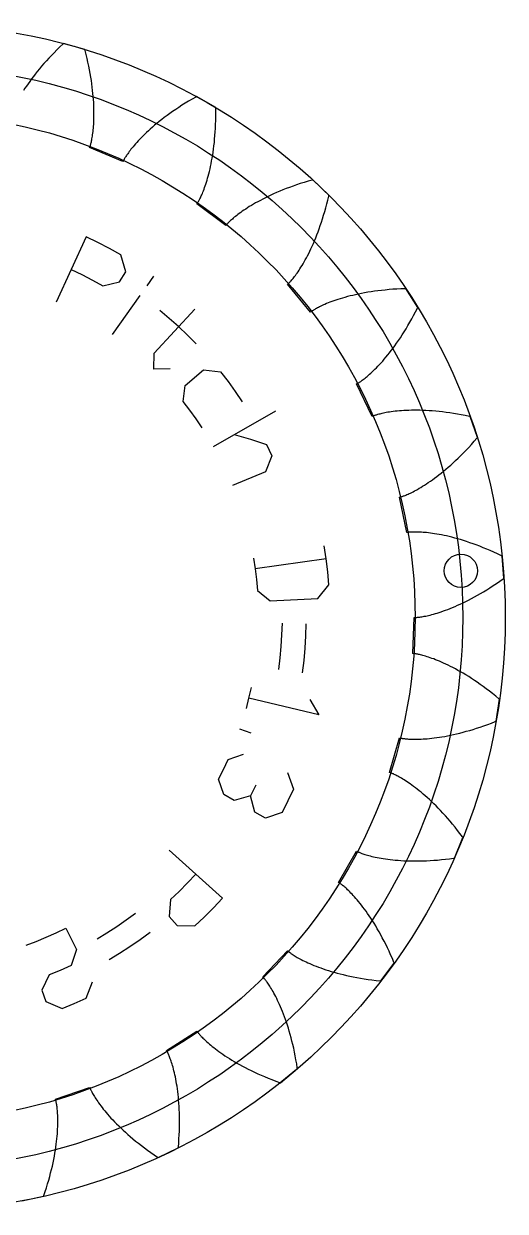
# Model space of a CAD drawing. Extents: x -0.7 to 0.7, y -0.7 to 0.7.
# Drawn here: x 0.132 to 0.7, y -0.7 to 0.7 of the extents above; entities that cross this region are included whole.
import ezdxf

# ---------------------------------------------------------------- set-up
doc = ezdxf.new("R2010")
doc.units = 0
doc.header["$MEASUREMENT"] = 0
for name, color, linetype in [('gear', 7, 'CONTINUOUS'), ('gear_guides', 5, 'CONTINUOUS'), ('gear_texts', 7, 'CONTINUOUS')]:
    doc.layers.add(name, color=color, linetype=linetype)

msp = doc.modelspace()

# ---------------------------------------------------------------- linework, layer by layer
at = {"layer": 'gear'}
msp.add_lwpolyline([(0.1302, -0.6878), (0.1558, -0.6824), (0.1558, -0.6824), (0.1558, -0.6824), (0.1559, -0.6821), (0.1561, -0.6815), (0.1577, -0.6769), (0.1591, -0.6723), (0.1605, -0.6678), (0.1618, -0.6634), (0.163, -0.6591), (0.1641, -0.6549), (0.1651, -0.6508), (0.1661, -0.6467), (0.1669, -0.6428), (0.1677, -0.6389), (0.1685, -0.6352), (0.1691, -0.6315), (0.1697, -0.6279), (0.1702, -0.6244), (0.1707, -0.6211), (0.1711, -0.6178), (0.1714, -0.6146), (0.1717, -0.6116), (0.172, -0.6086), (0.1722, -0.6057), (0.1723, -0.603), (0.1724, -0.6003), (0.1725, -0.5978), (0.1726, -0.5953), (0.1726, -0.593), (0.1725, -0.5908), (0.1725, -0.5887), (0.1724, -0.5867), (0.1723, -0.5848), (0.1722, -0.583), (0.1721, -0.5813), (0.1719, -0.5797), (0.1718, -0.5782), (0.1716, -0.5769), (0.1714, -0.5756), (0.1713, -0.5745), (0.1711, -0.5734), (0.1709, -0.5725), (0.1708, -0.5717), (0.1706, -0.571), (0.1705, -0.5704), (0.1704, -0.5699), (0.1703, -0.5695), (0.1702, -0.5692), (0.1702, -0.569), (0.1698, -0.5677), (0.2101, -0.554), (0.2106, -0.5553), (0.2107, -0.5555), (0.2108, -0.5558), (0.211, -0.5561), (0.2112, -0.5566), (0.2114, -0.5572), (0.2117, -0.5578), (0.2121, -0.5586), (0.2126, -0.5594), (0.2131, -0.5603), (0.2136, -0.5613), (0.2142, -0.5624), (0.2149, -0.5636), (0.2157, -0.5649), (0.2166, -0.5662), (0.2175, -0.5676), (0.2185, -0.5691), (0.2196, -0.5707), (0.2207, -0.5723), (0.222, -0.574), (0.2233, -0.5758), (0.2247, -0.5777), (0.2262, -0.5796), (0.2278, -0.5816), (0.2295, -0.5836), (0.2313, -0.5857), (0.2332, -0.5879), (0.2352, -0.5901), (0.2373, -0.5923), (0.2395, -0.5946), (0.2418, -0.597), (0.2443, -0.5994), (0.2468, -0.6018), (0.2494, -0.6043), (0.2522, -0.6068), (0.255, -0.6094), (0.258, -0.6119), (0.2611, -0.6145), (0.2643, -0.6172), (0.2676, -0.6198), (0.2711, -0.6225), (0.2746, -0.6252), (0.2783, -0.6279), (0.2822, -0.6307), (0.2861, -0.6334), (0.2902, -0.6361), (0.2907, -0.6365), (0.2909, -0.6366), (0.291, -0.6367), (0.291, -0.6367), (0.3146, -0.6253), (0.3146, -0.6253), (0.3146, -0.6253), (0.3146, -0.625), (0.3147, -0.6244), (0.3151, -0.6195), (0.3154, -0.6147), (0.3157, -0.61), (0.3159, -0.6054), (0.316, -0.601), (0.3161, -0.5966), (0.3161, -0.5923), (0.316, -0.5882), (0.3159, -0.5841), (0.3158, -0.5802), (0.3156, -0.5764), (0.3153, -0.5727), (0.315, -0.5691), (0.3147, -0.5656), (0.3144, -0.5622), (0.314, -0.5589), (0.3136, -0.5557), (0.3131, -0.5527), (0.3126, -0.5498), (0.3121, -0.5469), (0.3116, -0.5442), (0.3111, -0.5416), (0.3106, -0.5391), (0.31, -0.5367), (0.3095, -0.5345), (0.3089, -0.5323), (0.3084, -0.5303), (0.3078, -0.5283), (0.3072, -0.5265), (0.3067, -0.5248), (0.3062, -0.5232), (0.3057, -0.5217), (0.3051, -0.5203), (0.3047, -0.519), (0.3042, -0.5179), (0.3038, -0.5168), (0.3034, -0.5158), (0.303, -0.515), (0.3026, -0.5142), (0.3023, -0.5135), (0.3021, -0.513), (0.3018, -0.5125), (0.3016, -0.5122), (0.3015, -0.5119), (0.3014, -0.5117), (0.3007, -0.5105), (0.3366, -0.4876), (0.3374, -0.4888), (0.3375, -0.4889), (0.3377, -0.4892), (0.3379, -0.4895), (0.3382, -0.4899), (0.3386, -0.4904), (0.3391, -0.4909), (0.3396, -0.4916), (0.3403, -0.4923), (0.341, -0.493), (0.3417, -0.4939), (0.3426, -0.4948), (0.3436, -0.4958), (0.3446, -0.4968), (0.3458, -0.4979), (0.347, -0.4991), (0.3483, -0.5003), (0.3497, -0.5016), (0.3513, -0.5029), (0.3529, -0.5042), (0.3546, -0.5057), (0.3564, -0.5071), (0.3584, -0.5086), (0.3604, -0.5101), (0.3625, -0.5117), (0.3648, -0.5133), (0.3671, -0.515), (0.3696, -0.5166), (0.3722, -0.5183), (0.3749, -0.52), (0.3777, -0.5218), (0.3806, -0.5235), (0.3836, -0.5253), (0.3868, -0.527), (0.3901, -0.5288), (0.3934, -0.5306), (0.3969, -0.5324), (0.4006, -0.5342), (0.4043, -0.536), (0.4082, -0.5378), (0.4122, -0.5396), (0.4163, -0.5413), (0.4205, -0.5431), (0.4249, -0.5448), (0.4294, -0.5465), (0.434, -0.5482), (0.4345, -0.5484), (0.4348, -0.5485), (0.4349, -0.5485), (0.4349, -0.5485), (0.4551, -0.5319), (0.4551, -0.5319), (0.4551, -0.5318), (0.455, -0.5315), (0.4549, -0.5309), (0.4542, -0.5261), (0.4533, -0.5214), (0.4525, -0.5167), (0.4516, -0.5123), (0.4506, -0.5079), (0.4496, -0.5036), (0.4486, -0.4995), (0.4476, -0.4955), (0.4465, -0.4916), (0.4454, -0.4878), (0.4443, -0.4841), (0.4432, -0.4806), (0.4421, -0.4771), (0.4409, -0.4738), (0.4398, -0.4706), (0.4386, -0.4675), (0.4374, -0.4646), (0.4363, -0.4617), (0.4351, -0.459), (0.434, -0.4563), (0.4328, -0.4538), (0.4317, -0.4514), (0.4306, -0.4491), (0.4295, -0.447), (0.4284, -0.4449), (0.4273, -0.4429), (0.4263, -0.4411), (0.4253, -0.4393), (0.4243, -0.4377), (0.4234, -0.4362), (0.4225, -0.4347), (0.4216, -0.4334), (0.4208, -0.4322), (0.42, -0.431), (0.4193, -0.43), (0.4186, -0.4291), (0.418, -0.4282), (0.4174, -0.4275), (0.4169, -0.4268), (0.4164, -0.4263), (0.416, -0.4258), (0.4157, -0.4254), (0.4154, -0.4251), (0.4152, -0.4249), (0.4151, -0.4247), (0.4141, -0.4237), (0.4435, -0.3929), (0.4445, -0.3938), (0.4447, -0.3939), (0.4449, -0.3941), (0.4452, -0.3944), (0.4456, -0.3947), (0.4461, -0.3951), (0.4467, -0.3955), (0.4474, -0.396), (0.4482, -0.3965), (0.449, -0.3971), (0.45, -0.3978), (0.4511, -0.3984), (0.4522, -0.3992), (0.4535, -0.3999), (0.4549, -0.4007), (0.4564, -0.4015), (0.4579, -0.4024), (0.4596, -0.4033), (0.4614, -0.4042), (0.4633, -0.4051), (0.4653, -0.4061), (0.4674, -0.4071), (0.4697, -0.4081), (0.472, -0.4091), (0.4745, -0.4101), (0.477, -0.4111), (0.4797, -0.4121), (0.4825, -0.4132), (0.4854, -0.4142), (0.4884, -0.4152), (0.4916, -0.4162), (0.4948, -0.4172), (0.4982, -0.4182), (0.5017, -0.4192), (0.5053, -0.4201), (0.509, -0.421), (0.5128, -0.4219), (0.5168, -0.4228), (0.5208, -0.4237), (0.525, -0.4245), (0.5293, -0.4252), (0.5337, -0.426), (0.5383, -0.4266), (0.5429, -0.4273), (0.5477, -0.4279), (0.5525, -0.4284), (0.5532, -0.4285), (0.5535, -0.4285), (0.5535, -0.4285), (0.5535, -0.4285), (0.5691, -0.4075), (0.5692, -0.4075), (0.5691, -0.4075), (0.569, -0.4072), (0.5688, -0.4066), (0.5669, -0.4021), (0.5649, -0.3977), (0.563, -0.3934), (0.561, -0.3893), (0.5591, -0.3853), (0.5571, -0.3814), (0.5551, -0.3776), (0.5532, -0.374), (0.5512, -0.3704), (0.5492, -0.367), (0.5473, -0.3637), (0.5453, -0.3605), (0.5434, -0.3575), (0.5415, -0.3545), (0.5396, -0.3517), (0.5377, -0.349), (0.5359, -0.3464), (0.5341, -0.3439), (0.5323, -0.3415), (0.5306, -0.3392), (0.5288, -0.3371), (0.5272, -0.335), (0.5255, -0.333), (0.5239, -0.3312), (0.5224, -0.3294), (0.5209, -0.3278), (0.5195, -0.3262), (0.5181, -0.3248), (0.5167, -0.3234), (0.5155, -0.3222), (0.5142, -0.321), (0.5131, -0.3199), (0.512, -0.3189), (0.511, -0.318), (0.51, -0.3172), (0.5091, -0.3164), (0.5083, -0.3158), (0.5076, -0.3152), (0.5069, -0.3147), (0.5064, -0.3142), (0.5058, -0.3139), (0.5054, -0.3136), (0.5051, -0.3133), (0.5048, -0.3132), (0.5047, -0.3131), (0.5035, -0.3123), (0.5246, -0.2753), (0.5259, -0.276), (0.526, -0.2761), (0.5263, -0.2762), (0.5267, -0.2764), (0.5272, -0.2766), (0.5277, -0.2768), (0.5284, -0.2771), (0.5292, -0.2774), (0.53, -0.2778), (0.531, -0.2781), (0.5321, -0.2785), (0.5333, -0.2789), (0.5346, -0.2793), (0.536, -0.2798), (0.5376, -0.2802), (0.5392, -0.2807), (0.5409, -0.2811), (0.5428, -0.2816), (0.5447, -0.282), (0.5468, -0.2825), (0.549, -0.2829), (0.5513, -0.2834), (0.5537, -0.2838), (0.5562, -0.2842), (0.5588, -0.2846), (0.5615, -0.285), (0.5644, -0.2854), (0.5674, -0.2857), (0.5704, -0.286), (0.5736, -0.2862), (0.5769, -0.2865), (0.5803, -0.2867), (0.5838, -0.2868), (0.5874, -0.2869), (0.5911, -0.287), (0.595, -0.287), (0.5989, -0.287), (0.6029, -0.2869), (0.6071, -0.2867), (0.6114, -0.2865), (0.6157, -0.2862), (0.6202, -0.2859), (0.6247, -0.2854), (0.6294, -0.2849), (0.6342, -0.2844), (0.639, -0.2837), (0.6396, -0.2837), (0.6399, -0.2836), (0.64, -0.2836), (0.64, -0.2836), (0.6501, -0.2595), (0.6501, -0.2595), (0.6501, -0.2594), (0.6499, -0.2592), (0.6496, -0.2587), (0.6466, -0.2548), (0.6437, -0.251), (0.6408, -0.2473), (0.6379, -0.2437), (0.635, -0.2403), (0.6322, -0.237), (0.6294, -0.2338), (0.6266, -0.2307), (0.6238, -0.2277), (0.6211, -0.2249), (0.6184, -0.2222), (0.6158, -0.2195), (0.6132, -0.217), (0.6106, -0.2146), (0.6081, -0.2123), (0.6056, -0.2101), (0.6032, -0.2081), (0.6009, -0.2061), (0.5986, -0.2042), (0.5963, -0.2024), (0.5941, -0.2007), (0.592, -0.1991), (0.59, -0.1976), (0.588, -0.1962), (0.5861, -0.1948), (0.5842, -0.1936), (0.5824, -0.1924), (0.5807, -0.1914), (0.5791, -0.1904), (0.5776, -0.1894), (0.5761, -0.1886), (0.5747, -0.1878), (0.5734, -0.1871), (0.5722, -0.1865), (0.5711, -0.1859), (0.5701, -0.1854), (0.5691, -0.1849), (0.5683, -0.1845), (0.5675, -0.1842), (0.5668, -0.1839), (0.5663, -0.1837), (0.5658, -0.1835), (0.5654, -0.1833), (0.5651, -0.1832), (0.5649, -0.1832), (0.5636, -0.1827), (0.5753, -0.1418), (0.5766, -0.1421), (0.5768, -0.1422), (0.5771, -0.1422), (0.5775, -0.1423), (0.578, -0.1424), (0.5786, -0.1425), (0.5794, -0.1426), (0.5802, -0.1427), (0.5811, -0.1428), (0.5822, -0.143), (0.5833, -0.1431), (0.5846, -0.1432), (0.5859, -0.1433), (0.5874, -0.1433), (0.589, -0.1434), (0.5907, -0.1435), (0.5925, -0.1435), (0.5944, -0.1435), (0.5964, -0.1435), (0.5985, -0.1434), (0.6007, -0.1433), (0.6031, -0.1432), (0.6055, -0.1431), (0.608, -0.1429), (0.6107, -0.1426), (0.6134, -0.1423), (0.6163, -0.142), (0.6192, -0.1416), (0.6223, -0.1412), (0.6254, -0.1407), (0.6287, -0.1401), (0.632, -0.1395), (0.6355, -0.1388), (0.639, -0.138), (0.6426, -0.1372), (0.6464, -0.1363), (0.6502, -0.1353), (0.6541, -0.1342), (0.6581, -0.1331), (0.6621, -0.1319), (0.6663, -0.1305), (0.6706, -0.1291), (0.6749, -0.1276), (0.6793, -0.126), (0.6838, -0.1244), (0.6883, -0.1226), (0.6889, -0.1223), (0.6892, -0.1222), (0.6893, -0.1222), (0.6893, -0.1222), (0.6933, -0.0963), (0.6933, -0.0963), (0.6933, -0.0963), (0.6931, -0.0961), (0.6926, -0.0957), (0.6888, -0.0926), (0.6851, -0.0896), (0.6814, -0.0867), (0.6777, -0.084), (0.6741, -0.0813), (0.6705, -0.0788), (0.667, -0.0764), (0.6636, -0.0741), (0.6602, -0.0718), (0.6569, -0.0697), (0.6536, -0.0677), (0.6504, -0.0658), (0.6473, -0.064), (0.6442, -0.0623), (0.6412, -0.0606), (0.6383, -0.0591), (0.6355, -0.0577), (0.6327, -0.0563), (0.63, -0.055), (0.6274, -0.0538), (0.6249, -0.0527), (0.6225, -0.0516), (0.6201, -0.0507), (0.6178, -0.0498), (0.6157, -0.0489), (0.6136, -0.0482), (0.6116, -0.0475), (0.6097, -0.0468), (0.6079, -0.0462), (0.6061, -0.0457), (0.6045, -0.0452), (0.603, -0.0448), (0.6016, -0.0444), (0.6002, -0.0441), (0.599, -0.0438), (0.5979, -0.0436), (0.5968, -0.0434), (0.5959, -0.0432), (0.5951, -0.043), (0.5944, -0.0429), (0.5938, -0.0428), (0.5933, -0.0428), (0.5929, -0.0427), (0.5926, -0.0427), (0.5924, -0.0427), (0.591, -0.0426), (0.5925, 0), (0.5939, 0), (0.5941, 0), (0.5944, 0), (0.5948, 0), (0.5953, 0.0001), (0.5959, 0.0001), (0.5966, 0.0002), (0.5975, 0.0003), (0.5984, 0.0004), (0.5995, 0.0005), (0.6006, 0.0007), (0.6018, 0.0009), (0.6032, 0.0011), (0.6046, 0.0014), (0.6062, 0.0017), (0.6079, 0.0021), (0.6096, 0.0025), (0.6115, 0.0029), (0.6134, 0.0034), (0.6155, 0.004), (0.6176, 0.0046), (0.6198, 0.0053), (0.6222, 0.006), (0.6246, 0.0068), (0.6271, 0.0077), (0.6297, 0.0086), (0.6324, 0.0096), (0.6351, 0.0107), (0.638, 0.0119), (0.6409, 0.0131), (0.6439, 0.0144), (0.647, 0.0158), (0.6502, 0.0173), (0.6535, 0.0189), (0.6568, 0.0206), (0.6602, 0.0224), (0.6637, 0.0242), (0.6672, 0.0262), (0.6708, 0.0283), (0.6745, 0.0304), (0.6782, 0.0327), (0.682, 0.0351), (0.6858, 0.0376), (0.6897, 0.0402), (0.6937, 0.0429), (0.6977, 0.0457), (0.6982, 0.0461), (0.6984, 0.0463), (0.6985, 0.0463), (0.6985, 0.0463), (0.6962, 0.0724), (0.6962, 0.0724), (0.6962, 0.0724), (0.6959, 0.0725), (0.6954, 0.0728), (0.691, 0.0749), (0.6866, 0.0769), (0.6823, 0.0788), (0.6781, 0.0806), (0.674, 0.0823), (0.6699, 0.084), (0.6659, 0.0855), (0.662, 0.0869), (0.6582, 0.0882), (0.6545, 0.0895), (0.6508, 0.0907), (0.6473, 0.0918), (0.6438, 0.0928), (0.6404, 0.0937), (0.6371, 0.0946), (0.6339, 0.0954), (0.6308, 0.0961), (0.6278, 0.0968), (0.6249, 0.0974), (0.6221, 0.0979), (0.6194, 0.0984), (0.6167, 0.0988), (0.6142, 0.0992), (0.6118, 0.0995), (0.6095, 0.0998), (0.6073, 0.1001), (0.6052, 0.1003), (0.6032, 0.1004), (0.6013, 0.1006), (0.5995, 0.1007), (0.5978, 0.1007), (0.5962, 0.1008), (0.5947, 0.1008), (0.5933, 0.1008), (0.5921, 0.1008), (0.5909, 0.1008), (0.5899, 0.1007), (0.5889, 0.1007), (0.5881, 0.1006), (0.5874, 0.1006), (0.5868, 0.1005), (0.5862, 0.1005), (0.5858, 0.1004), (0.5855, 0.1004), (0.5854, 0.1003), (0.584, 0.1001), (0.5753, 0.1418), (0.5766, 0.1421), (0.5768, 0.1422), (0.5771, 0.1423), (0.5775, 0.1424), (0.578, 0.1425), (0.5786, 0.1427), (0.5793, 0.143), (0.5801, 0.1433), (0.5809, 0.1436), (0.5819, 0.144), (0.583, 0.1444), (0.5841, 0.1449), (0.5854, 0.1454), (0.5867, 0.1461), (0.5882, 0.1467), (0.5897, 0.1475), (0.5913, 0.1483), (0.593, 0.1492), (0.5948, 0.1501), (0.5966, 0.1511), (0.5985, 0.1523), (0.6006, 0.1534), (0.6026, 0.1547), (0.6048, 0.1561), (0.607, 0.1575), (0.6093, 0.159), (0.6117, 0.1607), (0.6141, 0.1624), (0.6166, 0.1642), (0.6192, 0.1661), (0.6218, 0.1681), (0.6244, 0.1702), (0.6272, 0.1724), (0.6299, 0.1748), (0.6328, 0.1772), (0.6357, 0.1797), (0.6386, 0.1824), (0.6415, 0.1851), (0.6445, 0.188), (0.6476, 0.191), (0.6507, 0.1941), (0.6538, 0.1973), (0.6569, 0.2006), (0.6601, 0.2041), (0.6633, 0.2077), (0.6665, 0.2114), (0.6669, 0.2118), (0.6671, 0.2121), (0.6671, 0.2121), (0.6671, 0.2121), (0.6587, 0.2369), (0.6587, 0.2369), (0.6587, 0.2369), (0.6583, 0.237), (0.6577, 0.2371), (0.6529, 0.2381), (0.6482, 0.239), (0.6436, 0.2398), (0.6391, 0.2406), (0.6347, 0.2412), (0.6303, 0.2418), (0.6261, 0.2424), (0.622, 0.2428), (0.618, 0.2432), (0.614, 0.2435), (0.6102, 0.2438), (0.6065, 0.244), (0.6029, 0.2442), (0.5994, 0.2443), (0.596, 0.2443), (0.5927, 0.2443), (0.5895, 0.2443), (0.5864, 0.2442), (0.5834, 0.2441), (0.5806, 0.2439), (0.5778, 0.2438), (0.5752, 0.2436), (0.5726, 0.2433), (0.5702, 0.2431), (0.5679, 0.2428), (0.5657, 0.2425), (0.5636, 0.2422), (0.5616, 0.2419), (0.5597, 0.2415), (0.558, 0.2412), (0.5563, 0.2409), (0.5547, 0.2405), (0.5533, 0.2402), (0.552, 0.2399), (0.5508, 0.2396), (0.5496, 0.2393), (0.5486, 0.239), (0.5477, 0.2387), (0.5469, 0.2384), (0.5462, 0.2382), (0.5457, 0.238), (0.5452, 0.2378), (0.5448, 0.2377), (0.5445, 0.2376), (0.5443, 0.2375), (0.5431, 0.237), (0.5246, 0.2753), (0.5259, 0.276), (0.526, 0.2761), (0.5263, 0.2762), (0.5266, 0.2764), (0.5271, 0.2767), (0.5276, 0.277), (0.5282, 0.2774), (0.5289, 0.2779), (0.5297, 0.2784), (0.5305, 0.279), (0.5315, 0.2797), (0.5325, 0.2805), (0.5336, 0.2813), (0.5347, 0.2822), (0.536, 0.2832), (0.5373, 0.2843), (0.5386, 0.2855), (0.5401, 0.2867), (0.5416, 0.2881), (0.5431, 0.2895), (0.5447, 0.2911), (0.5464, 0.2927), (0.5481, 0.2944), (0.5499, 0.2963), (0.5517, 0.2982), (0.5536, 0.3002), (0.5555, 0.3024), (0.5574, 0.3046), (0.5594, 0.307), (0.5614, 0.3095), (0.5635, 0.312), (0.5656, 0.3147), (0.5677, 0.3175), (0.5698, 0.3204), (0.572, 0.3235), (0.5742, 0.3266), (0.5764, 0.3299), (0.5786, 0.3333), (0.5808, 0.3368), (0.5831, 0.3404), (0.5853, 0.3441), (0.5875, 0.348), (0.5898, 0.352), (0.592, 0.3561), (0.5943, 0.3604), (0.5965, 0.3647), (0.5968, 0.3653), (0.5969, 0.3656), (0.5969, 0.3656), (0.5969, 0.3656), (0.5829, 0.3877), (0.5829, 0.3877), (0.5828, 0.3877), (0.5825, 0.3876), (0.5819, 0.3876), (0.577, 0.3874), (0.5722, 0.3872), (0.5675, 0.3869), (0.563, 0.3865), (0.5585, 0.3861), (0.5542, 0.3857), (0.5499, 0.3852), (0.5458, 0.3846), (0.5418, 0.384), (0.5379, 0.3834), (0.5341, 0.3827), (0.5305, 0.3821), (0.5269, 0.3813), (0.5235, 0.3806), (0.5202, 0.3798), (0.517, 0.3791), (0.5139, 0.3783), (0.5109, 0.3774), (0.5081, 0.3766), (0.5053, 0.3758), (0.5027, 0.375), (0.5002, 0.3741), (0.4978, 0.3733), (0.4955, 0.3725), (0.4933, 0.3716), (0.4912, 0.3708), (0.4892, 0.37), (0.4874, 0.3692), (0.4856, 0.3685), (0.484, 0.3677), (0.4825, 0.367), (0.4811, 0.3663), (0.4797, 0.3656), (0.4785, 0.365), (0.4774, 0.3644), (0.4764, 0.3638), (0.4755, 0.3633), (0.4747, 0.3628), (0.474, 0.3624), (0.4734, 0.362), (0.4728, 0.3617), (0.4724, 0.3614), (0.4721, 0.3612), (0.4718, 0.361), (0.4717, 0.3609), (0.4706, 0.36), (0.4435, 0.3929), (0.4445, 0.3938), (0.4447, 0.394), (0.4449, 0.3942), (0.4452, 0.3944), (0.4455, 0.3948), (0.446, 0.3953), (0.4465, 0.3958), (0.447, 0.3964), (0.4477, 0.3971), (0.4484, 0.3979), (0.4491, 0.3988), (0.4499, 0.3998), (0.4508, 0.4008), (0.4517, 0.402), (0.4526, 0.4033), (0.4536, 0.4046), (0.4547, 0.4061), (0.4557, 0.4077), (0.4569, 0.4093), (0.458, 0.4111), (0.4592, 0.413), (0.4605, 0.415), (0.4617, 0.4171), (0.463, 0.4193), (0.4643, 0.4216), (0.4656, 0.424), (0.467, 0.4265), (0.4683, 0.4292), (0.4697, 0.4319), (0.471, 0.4348), (0.4724, 0.4378), (0.4738, 0.4409), (0.4752, 0.4441), (0.4766, 0.4475), (0.478, 0.451), (0.4793, 0.4545), (0.4807, 0.4582), (0.482, 0.462), (0.4833, 0.466), (0.4847, 0.47), (0.4859, 0.4742), (0.4872, 0.4785), (0.4884, 0.4829), (0.4896, 0.4875), (0.4908, 0.4921), (0.4919, 0.4969), (0.492, 0.4975), (0.4921, 0.4978), (0.4921, 0.4978), (0.4921, 0.4978), (0.4732, 0.5159), (0.4731, 0.5159), (0.4731, 0.5159), (0.4728, 0.5158), (0.4722, 0.5156), (0.4675, 0.5143), (0.4629, 0.5129), (0.4584, 0.5115), (0.4541, 0.51), (0.4499, 0.5086), (0.4458, 0.5071), (0.4418, 0.5056), (0.4379, 0.5041), (0.4342, 0.5025), (0.4305, 0.501), (0.427, 0.4994), (0.4236, 0.4979), (0.4204, 0.4964), (0.4172, 0.4948), (0.4142, 0.4933), (0.4113, 0.4918), (0.4084, 0.4902), (0.4057, 0.4887), (0.4032, 0.4873), (0.4007, 0.4858), (0.3983, 0.4844), (0.3961, 0.4829), (0.394, 0.4816), (0.3919, 0.4802), (0.39, 0.4789), (0.3882, 0.4776), (0.3865, 0.4764), (0.3849, 0.4751), (0.3834, 0.474), (0.3819, 0.4729), (0.3806, 0.4718), (0.3794, 0.4708), (0.3783, 0.4698), (0.3773, 0.4689), (0.3763, 0.4681), (0.3755, 0.4673), (0.3747, 0.4666), (0.3741, 0.4659), (0.3735, 0.4653), (0.373, 0.4648), (0.3725, 0.4643), (0.3722, 0.464), (0.3719, 0.4636), (0.3717, 0.4634), (0.3716, 0.4633), (0.3707, 0.4622), (0.3366, 0.4876), (0.3374, 0.4888), (0.3375, 0.4889), (0.3376, 0.4892), (0.3378, 0.4895), (0.3381, 0.49), (0.3384, 0.4905), (0.3388, 0.4911), (0.3392, 0.4919), (0.3396, 0.4927), (0.3401, 0.4936), (0.3406, 0.4947), (0.3412, 0.4958), (0.3417, 0.4971), (0.3423, 0.4984), (0.343, 0.4999), (0.3436, 0.5014), (0.3443, 0.5031), (0.3449, 0.5049), (0.3456, 0.5068), (0.3463, 0.5088), (0.3471, 0.5109), (0.3478, 0.5131), (0.3485, 0.5154), (0.3492, 0.5179), (0.3499, 0.5204), (0.3506, 0.5231), (0.3513, 0.5259), (0.352, 0.5288), (0.3527, 0.5318), (0.3533, 0.5349), (0.3539, 0.5382), (0.3545, 0.5415), (0.3551, 0.545), (0.3556, 0.5485), (0.3561, 0.5522), (0.3566, 0.556), (0.3571, 0.5599), (0.3574, 0.564), (0.3578, 0.5681), (0.3581, 0.5724), (0.3583, 0.5767), (0.3585, 0.5812), (0.3587, 0.5858), (0.3587, 0.5905), (0.3587, 0.5953), (0.3587, 0.6002), (0.3587, 0.6008), (0.3587, 0.6011), (0.3587, 0.6011), (0.3587, 0.6011), (0.3359, 0.6141), (0.3359, 0.6141), (0.3359, 0.6141), (0.3356, 0.6139), (0.3351, 0.6136), (0.3308, 0.6112), (0.3267, 0.6088), (0.3227, 0.6063), (0.3188, 0.6039), (0.3151, 0.6014), (0.3115, 0.599), (0.3079, 0.5966), (0.3046, 0.5942), (0.3013, 0.5918), (0.2981, 0.5895), (0.2951, 0.5871), (0.2922, 0.5848), (0.2894, 0.5825), (0.2867, 0.5803), (0.2841, 0.5781), (0.2816, 0.5759), (0.2793, 0.5737), (0.277, 0.5716), (0.2748, 0.5696), (0.2728, 0.5676), (0.2709, 0.5656), (0.269, 0.5637), (0.2673, 0.5618), (0.2656, 0.56), (0.2641, 0.5583), (0.2626, 0.5566), (0.2612, 0.555), (0.26, 0.5534), (0.2588, 0.552), (0.2577, 0.5505), (0.2567, 0.5492), (0.2557, 0.5479), (0.2549, 0.5467), (0.2541, 0.5456), (0.2534, 0.5445), (0.2527, 0.5436), (0.2522, 0.5427), (0.2517, 0.5419), (0.2513, 0.5412), (0.2509, 0.5405), (0.2506, 0.54), (0.2503, 0.5395), (0.2502, 0.5392), (0.25, 0.5389), (0.2499, 0.5387), (0.2493, 0.5375), (0.2101, 0.554), (0.2106, 0.5553), (0.2107, 0.5555), (0.2108, 0.5558), (0.2109, 0.5562), (0.211, 0.5566), (0.2112, 0.5572), (0.2114, 0.5579), (0.2116, 0.5588), (0.2118, 0.5597), (0.2121, 0.5607), (0.2123, 0.5618), (0.2126, 0.5631), (0.2128, 0.5644), (0.2131, 0.5658), (0.2134, 0.5674), (0.2136, 0.5691), (0.2139, 0.5709), (0.2141, 0.5728), (0.2143, 0.5748), (0.2145, 0.5769), (0.2147, 0.5791), (0.2149, 0.5814), (0.215, 0.5838), (0.2151, 0.5864), (0.2152, 0.589), (0.2152, 0.5918), (0.2152, 0.5947), (0.2152, 0.5977), (0.2151, 0.6007), (0.215, 0.6039), (0.2149, 0.6072), (0.2146, 0.6106), (0.2144, 0.6141), (0.214, 0.6177), (0.2136, 0.6214), (0.2132, 0.6252), (0.2127, 0.6291), (0.2121, 0.6331), (0.2114, 0.6372), (0.2107, 0.6414), (0.2099, 0.6457), (0.209, 0.6501), (0.2081, 0.6546), (0.207, 0.6592), (0.2059, 0.6638), (0.2046, 0.6686), (0.2045, 0.6692), (0.2044, 0.6695), (0.2044, 0.6695), (0.2044, 0.6695), (0.1792, 0.6767), (0.1792, 0.6767), (0.1792, 0.6766), (0.179, 0.6764), (0.1785, 0.676), (0.175, 0.6726), (0.1715, 0.6693), (0.1682, 0.6659), (0.1651, 0.6626), (0.162, 0.6594), (0.1591, 0.6561), (0.1562, 0.653), (0.1535, 0.6498), (0.1509, 0.6467), (0.1484, 0.6437), (0.146, 0.6407), (0.1437, 0.6377), (0.1415, 0.6349), (0.1395, 0.632), (0.1375, 0.6293), (0.1356, 0.6265), (0.1338, 0.6239), (0.1321, 0.6213)], dxfattribs=at)
at = {"layer": 'gear_guides'}
for centre, radius in [((0, 0), 0.7), ((0, 0), 0.65), ((0, 0), 0.5938), ((0.6477, 0.0551), 0.0196)]:
    msp.add_circle(centre, radius, dxfattribs=at)
at = {"layer": 'gear_texts'}
for points in [[(0.1883, 0.4103), (0.201, 0.4042), (0.2135, 0.3977), (0.2258, 0.3909), (0.2454, 0.3956), (0.2528, 0.4076), (0.247, 0.4275), (0.2335, 0.435), (0.2198, 0.4421), (0.2059, 0.4488), (0.1706, 0.3718)], [(0.2778, 0.391), (0.2859, 0.4025)], [(0.2369, 0.3335), (0.2696, 0.3795)], [(0.3051, 0.2933), (0.2859, 0.2926), (0.2862, 0.3118), (0.3339, 0.3637)], [(0.3356, 0.3226), (0.3254, 0.3329), (0.3148, 0.3429), (0.304, 0.3526), (0.2928, 0.3619)], [(0.3426, 0.2236), (0.3355, 0.2342), (0.328, 0.2445), (0.3202, 0.2547), (0.3228, 0.2737), (0.3444, 0.2919), (0.3644, 0.2898), (0.3732, 0.2782), (0.3817, 0.2665), (0.3899, 0.2544)], [(0.3559, 0.2017), (0.4296, 0.2435)], [(0.3805, 0.2156), (0.3995, 0.2102), (0.4186, 0.2038), (0.4247, 0.1906), (0.4174, 0.1719), (0.3783, 0.1558)], [(0.4031, 0.07), (0.4051, 0.0573), (0.4067, 0.0447), (0.4079, 0.0319), (0.4227, 0.0198), (0.4791, 0.0225), (0.4922, 0.0385), (0.4908, 0.0539), (0.4889, 0.0692), (0.4865, 0.0844)], [(0.4889, 0.0692), (0.4051, 0.0573)], [(0.433, -0.0613), (0.4347, -0.0477), (0.436, -0.0341), (0.4368, -0.0205), (0.4373, -0.0068)], [(0.4609, -0.0653), (0.4628, -0.0508), (0.4641, -0.0363), (0.465, -0.0218), (0.4655, -0.0073)], [(0.3948, -0.1074), (0.3979, -0.095), (0.4007, -0.0825)], [(0.4698, -0.0968), (0.4803, -0.1147), (0.3979, -0.095)], [(0.4006, -0.1364), (0.3873, -0.1318)], [(0.4435, -0.1826), (0.4505, -0.2022), (0.4439, -0.2162), (0.437, -0.2299), (0.4173, -0.2365), (0.405, -0.2295), (0.3995, -0.2102), (0.3805, -0.2156), (0.3682, -0.2087), (0.362, -0.1905), (0.3678, -0.1791), (0.3732, -0.1675), (0.3913, -0.1611)], [(0.4059, -0.1976), (0.3995, -0.2102)], [(0.3351, -0.3025), (0.3255, -0.3128), (0.3155, -0.3229), (0.3053, -0.3326), (0.304, -0.3526), (0.3132, -0.3633), (0.3339, -0.3637), (0.3451, -0.3531), (0.356, -0.3422), (0.3665, -0.3309), (0.3037, -0.2742)], [(0.2188, -0.3787), (0.2305, -0.3716), (0.242, -0.3643), (0.2533, -0.3565), (0.2643, -0.3484)], [(0.1351, -0.3862), (0.1471, -0.3818), (0.1589, -0.377), (0.1706, -0.3718), (0.1821, -0.3663), (0.1947, -0.3916), (0.1883, -0.4103), (0.1753, -0.416), (0.1623, -0.4213), (0.1537, -0.4394), (0.1583, -0.4528), (0.1775, -0.4608), (0.1918, -0.455), (0.2059, -0.4488), (0.2135, -0.4295)], [(0.2329, -0.4031), (0.2454, -0.3956), (0.2576, -0.3878), (0.2696, -0.3795), (0.2813, -0.3709)]]:
    msp.add_lwpolyline(points, dxfattribs=at)

doc.saveas('drawing.dxf')
